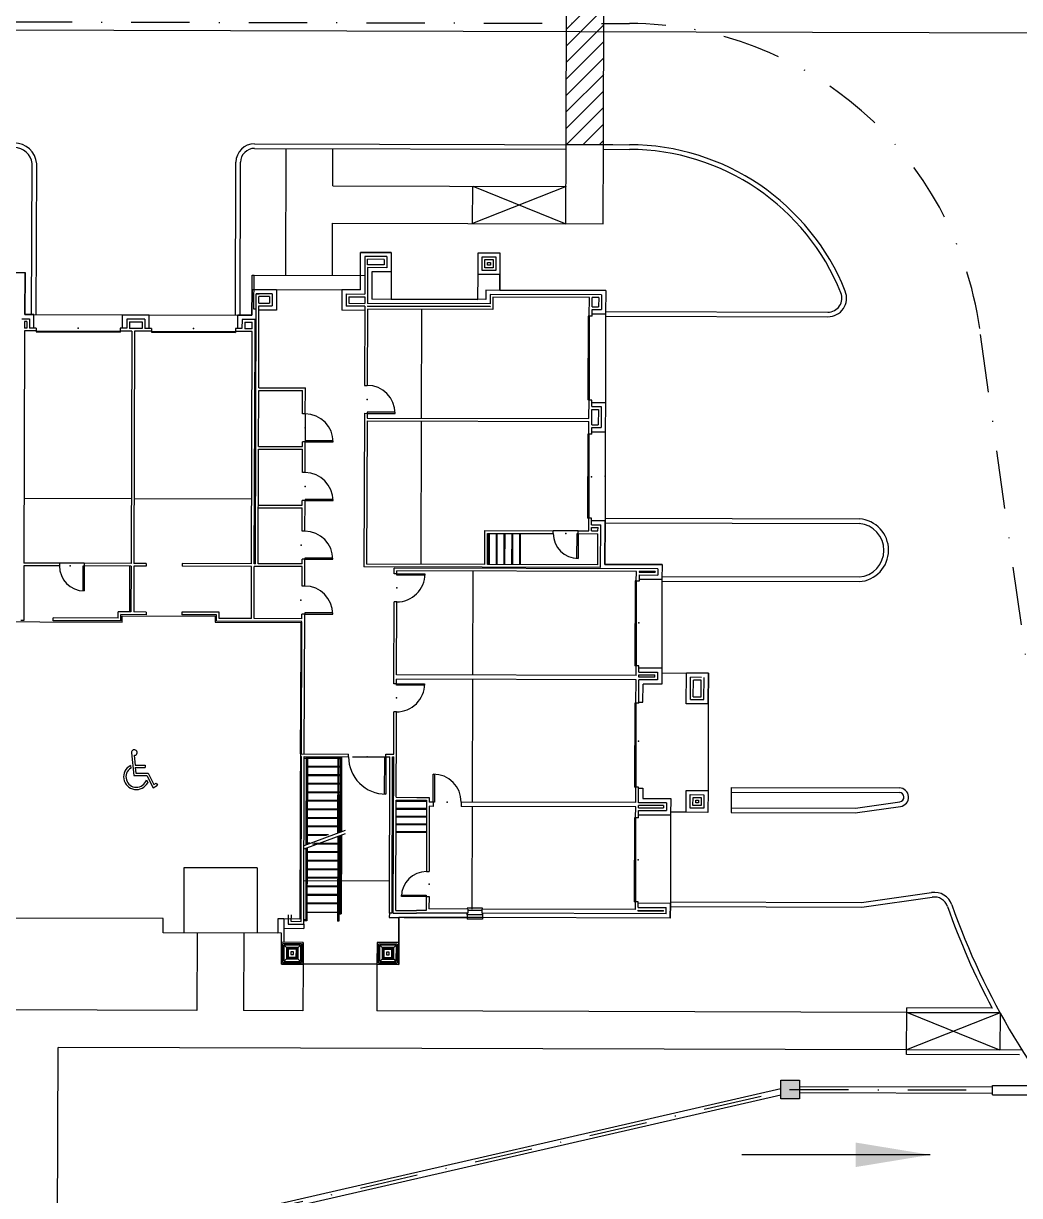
# Model space of a CAD drawing. Header units: feet. Extents: x 26064 to 27719, y 16802 to 28989.
# Drawn here: x 27385.7 to 27492.5, y 17822.4 to 17948.1 of the extents above; entities that cross this region are included whole.
import ezdxf

# ---------------------------------------------------------------- set-up
doc = ezdxf.new("R2010")
doc.units = ezdxf.units.FT
doc.header["$LTSCALE"] = 50
doc.header["$MEASUREMENT"] = 0
doc.header["$PDSIZE"] = -0.5
doc.linetypes.add('CENTERPL', pattern=[0.25, 0.125, -0.0625, 0, -0.0625])
for name, color, linetype in [('ALT-SD CL', 252, 'CENTERPL'), ('ALT-SD STRUCTURE', 252, 'Continuous'), ('ALT-SD-OUTER', 252, 'Continuous'), ('BUILDING-INTERIOR', 251, 'Continuous'), ('BUILDINGS', 5, 'Continuous'), ('CL-ROADS', 9, 'CENTERPL'), ('CURB-B', 4, 'Continuous'), ('CURB-F', 32, 'Continuous'), ('PAINT-MARKINGS', 32, 'Continuous'), ('SD-OUTER-PRIVATE', 6, 'Continuous'), ('SD-STRUCTURE', 6, 'Continuous'), ('SIDEWALK', 9, 'Continuous')]:
    doc.layers.add(name, color=color, linetype=linetype)
doc.styles.add('ls80', font='simplex', dxfattribs={"oblique": 15, "height": 4})
doc.dimstyles.new('dim', dxfattribs={"dimtxt": 0.18, "dimasz": 0.16, "dimexe": 0.0625, "dimexo": 0.0625, "dimgap": 0.03, "dimtad": 3, "dimdec": 4, "dimzin": 0, "dimdsep": 46, "dimtxsty": 'ls80', "dimcen": 0.09, "dimclrd": 256, "dimclre": 256, "dimclrt": 256, "dimaunit": 1, "dimadec": 4, "dimazin": 0, "dimtfac": 1, "dimtdec": 4, "dimtofl": 0, "dimtmove": 2, "dimatfit": 3, "dimfxl": 0, "dimtolj": 1, "dimtzin": 0, "dimlwd": -1, "dimlwe": -1, "dimarcsym": 0})

# ---------------------------------------------------------------- blocks, each defined once
blk = doc.blocks.new('HCSYMBOL')
at = {"layer": 'BUILDING-INTERIOR', "ltscale": 3}
for p, q in [((-6.3, 30.9, -0.7), (-3.3, 1.7, -0.7)), ((-2.9, 27.7, -0.7), (-1.7, 15.1, -0.7)), ((-1.7, 15.1, -0.7), (11.2, 15.1, -0.7)), ((11.2, 15.1, -0.7), (11.2, 12.1, -0.7)), ((-7.7, 14.5, -0.7), (-7.3, 11.3, -0.7)), ((-3.3, 1.7, -0.7), (13.3, 1.7, -0.7)), ((-1.4, 12.1, -0.7), (-0.6, 4.7, -0.7)), ((-1.4, 12.1, -0.7), (11.2, 12.1, -0.7)), ((-0.6, 4.7, -0.7), (15.1, 4.7, -0.7)), ((13.3, 1.7, -0.7), (21.4, -14.2, -0.7)), ((15.1, 4.7, -0.7), (22.6, -9.9, -0.7)), ((12.8, -4, -0.7), (14.6, -7.6, -0.7)), ((21.4, -14.2, -0.7), (27.2, -10.6, -0.7)), ((22.6, -9.9, -0.7), (25.6, -8.1, -0.7)), ((25.6, -8.1, -0.7), (27.2, -10.6, -0.7))]:
    blk.add_line(p, q, dxfattribs=at)
for centre, radius, start, end in [((-2.7, 31.3, -0.7), 3.64, 264.2917, 185.7083), ((-2.7, 31.3, -0.7), 3.64, 264.2917, 185.7083), ((0, 0, -0.7), 16.4, 117.7581, 332.5132), ((0, 0, -0.7), 13.4, 123.044, 342.5456)]:
    blk.add_arc(centre, radius, start, end, dxfattribs=at)

msp = doc.modelspace()

# ---------------------------------------------------------------- hatches: boundary and pattern name
at = {"layer": 'ALT-SD STRUCTURE'}
msp.add_hatch(color=7, dxfattribs=at).paths.add_polyline_path([(27466.89993, 17834.8113), (27468.89993, 17834.80546), (27468.89409, 17832.80547), (27466.8941, 17832.81131)])
at = {"layer": 'PAINT-MARKINGS'}
h = msp.add_hatch(dxfattribs=at)
h.set_pattern_fill('ANSI31', scale=10, style=0)
h.paths.add_polyline_path([(27447.99542, 17979.07404), (27443.99544, 17979.08488), (27443.87624, 17935.10264), (27447.87623, 17935.0918)])

# ---------------------------------------------------------------- linework, layer by layer
at = {"layer": 'ALT-SD CL', "color": 7}
for p, q in [((27409.55287, 17820.42477), (27467.89701, 17833.80839)), ((27467.89701, 17833.80839), (27489.55717, 17833.74517))]:
    msp.add_line(p, q, dxfattribs=at)
at = {"layer": 'ALT-SD STRUCTURE', "color": 7, "flags": 128}
msp.add_lwpolyline([(27466.89993, 17834.8113), (27468.89993, 17834.80546), (27468.89409, 17832.80547), (27466.8941, 17832.81131)], close=True, dxfattribs=at)
at = {"layer": 'ALT-SD-OUTER', "color": 7}
for p, q in [((27410.55453, 17820.99312), (27466.89733, 17833.91764)), ((27468.89797, 17834.13547), (27489.55813, 17834.07517)), ((27410.55255, 17820.31552), (27466.89535, 17833.24004)), ((27468.89604, 17833.47547), (27489.55621, 17833.41517))]:
    msp.add_line(p, q, dxfattribs=at)
at = {"layer": 'BUILDING-INTERIOR', "color": 7, "ltscale": 12}
for p, q in [((27421.83189, 17919.53634), (27421.84356, 17923.53479)), ((27425.13396, 17923.52519), (27421.84356, 17923.53479)), ((27422.30044, 17923.09612), (27422.28871, 17919.07684)), ((27424.67452, 17923.08919), (27422.30044, 17923.09612)), ((27424.67452, 17923.08919), (27424.67106, 17921.90215)), ((27425.13396, 17923.52519), (27425.12788, 17921.44265)), ((27434.43608, 17921.16558), (27434.44288, 17923.49802)), ((27434.44288, 17923.49802), (27436.77532, 17923.49121)), ((27434.87469, 17921.60164), (27434.87894, 17923.05941)), ((27434.87894, 17923.05941), (27436.33671, 17923.05516)), ((27436.33671, 17923.05516), (27436.33246, 17921.59738)), ((27436.77532, 17923.49121), (27436.76851, 17921.15878)), ((27422.58853, 17921.90823), (27422.57734, 17918.07637)), ((27424.67106, 17921.90215), (27422.58853, 17921.90823)), ((27422.58938, 17922.19978), (27422.59114, 17922.80372)), ((27424.38036, 17922.19455), (27422.58938, 17922.19978)), ((27424.38212, 17922.79849), (27422.59114, 17922.80372)), ((27424.38212, 17922.79849), (27424.38036, 17922.19455)), ((27436.33246, 17921.59738), (27434.87469, 17921.60164)), ((27435.16709, 17921.89234), (27435.16964, 17922.76701)), ((27436.04175, 17921.88979), (27435.16709, 17921.89234)), ((27435.16964, 17922.76701), (27436.04431, 17922.76445)), ((27435.4595, 17922.18304), (27435.46035, 17922.4746)), ((27435.75105, 17922.18219), (27435.4595, 17922.18304)), ((27435.46035, 17922.4746), (27435.7519, 17922.47375)), ((27435.7519, 17922.47375), (27435.75105, 17922.18219)), ((27436.04431, 17922.76445), (27436.04175, 17921.88979)), ((27382.51879, 17921.40042), (27385.89248, 17921.39057)), ((27385.87935, 17916.8923), (27385.89248, 17921.39057)), ((27423.04535, 17921.44873), (27423.03684, 17918.5332)), ((27425.12788, 17921.44265), (27423.04535, 17921.44873)), ((27425.12788, 17921.44266), (27425.11937, 17918.52712)), ((27434.4283, 17918.49995), (27434.43608, 17921.16558)), ((27436.76851, 17921.15878), (27434.43608, 17921.16558)), ((27436.76365, 17919.49275), (27436.76851, 17921.15878)), ((27410.21135, 17919.57025), (27410.20333, 17916.82131)), ((27410.21135, 17919.57025), (27412.83535, 17919.56259)), ((27410.58369, 17890.16355), (27410.66817, 17919.11075)), ((27412.37585, 17919.10577), (27410.66817, 17919.11075)), ((27410.66818, 17919.11075), (27410.95973, 17919.1099)), ((27412.37585, 17919.10577), (27412.37208, 17917.8146)), ((27412.83535, 17919.56259), (27412.8289, 17917.35511)), ((27412.83535, 17919.56259), (27419.83265, 17919.54217)), ((27419.83265, 17919.54217), (27419.82621, 17917.33468)), ((27421.83189, 17919.53634), (27419.83265, 17919.54217)), ((27420.28948, 17919.08267), (27420.28571, 17917.7915)), ((27420.28948, 17919.08267), (27422.28871, 17919.07684)), ((27435.28505, 17919.49707), (27435.28213, 17918.49745)), ((27448.11345, 17919.45963), (27435.28505, 17919.49707)), ((27448.11345, 17919.45963), (27448.10615, 17916.96058)), ((27410.95681, 17918.11029), (27410.95888, 17918.81835)), ((27410.95681, 17918.11029), (27412.08137, 17918.107)), ((27412.08344, 17918.81506), (27410.95888, 17918.81835)), ((27412.08344, 17918.81506), (27412.08137, 17918.107)), ((27420.58018, 17918.79027), (27420.57812, 17918.08221)), ((27420.57812, 17918.08221), (27422.28579, 17918.07722)), ((27420.58018, 17918.79027), (27422.28786, 17918.78528)), ((27422.28786, 17918.78528), (27422.28579, 17918.07722)), ((27435.73895, 17918.03796), (27422.57734, 17918.07637)), ((27435.28213, 17918.49745), (27423.03684, 17918.5332)), ((27435.74187, 17919.03757), (27435.73895, 17918.03796)), ((27447.65396, 17919.00281), (27435.74187, 17919.03757)), ((27436.03257, 17918.74517), (27436.02868, 17917.41235)), ((27446.36193, 17918.71502), (27436.03257, 17918.74517)), ((27446.3561, 17916.71579), (27446.36193, 17918.71502)), ((27446.65057, 17917.71455), (27446.65349, 17918.71417)), ((27447.36155, 17918.7121), (27446.65349, 17918.71417)), ((27447.36155, 17918.7121), (27447.35863, 17917.71248)), ((27447.65396, 17919.00281), (27447.64934, 17917.42008)), ((27386.83731, 17916.8895), (27385.87935, 17916.8923)), ((27386.83306, 17915.43173), (27386.83731, 17916.8895)), ((27396.32941, 17915.40401), (27396.33366, 17916.86179)), ((27396.33366, 17916.86179), (27399.18673, 17916.85346)), ((27399.18247, 17915.39568), (27399.18673, 17916.85346)), ((27408.67882, 17915.36797), (27408.68308, 17916.82574)), ((27410.20333, 17916.82131), (27408.68308, 17916.82574)), ((27410.66404, 17917.69463), (27410.66404, 17917.69463)), ((27410.93031, 17909.03044), (27410.95596, 17917.81873)), ((27412.8289, 17917.35511), (27410.95462, 17917.36058)), ((27410.95596, 17917.81873), (27412.37208, 17917.8146)), ((27422.2836, 17917.3275), (27419.82621, 17917.33468)), ((27422.28494, 17917.78566), (27420.28571, 17917.7915)), ((27422.28494, 17917.78566), (27422.26014, 17909.28893)), ((27422.57552, 17917.45162), (27422.55169, 17909.28808)), ((27436.02868, 17917.41235), (27422.57552, 17917.45162)), ((27422.57649, 17917.78482), (27422.57637, 17917.74317)), ((27435.73798, 17917.70475), (27422.57637, 17917.74317)), ((27435.7381, 17917.7464), (27422.57649, 17917.78482)), ((27428.37258, 17905.77241), (27428.40661, 17917.43459)), ((27435.7381, 17917.7464), (27435.73798, 17917.70475)), ((27446.23115, 17916.71615), (27446.20489, 17907.71961)), ((27446.3561, 17916.71579), (27446.23115, 17916.71615)), ((27446.3561, 17916.71579), (27446.32984, 17907.71924)), ((27446.64765, 17916.71494), (27446.3561, 17916.71579)), ((27446.64765, 17916.71494), (27446.64972, 17917.423)), ((27446.64838, 17916.96484), (27448.10615, 17916.96058)), ((27446.64972, 17917.423), (27447.64934, 17917.42008)), ((27446.65057, 17917.71455), (27447.35863, 17917.71248)), ((27385.5448, 17916.43512), (27386.37782, 17916.43268)), ((27385.83551, 17916.14271), (27385.83344, 17915.43464)), ((27386.08334, 17915.43391), (27385.83344, 17915.43464)), ((27386.08541, 17916.14198), (27385.83551, 17916.14271)), ((27386.08541, 17916.14198), (27386.08334, 17915.43392)), ((27386.37782, 17916.43268), (27386.3749, 17915.43307)), ((27387.08296, 17915.431), (27386.3749, 17915.43306)), ((27387.08296, 17915.431), (27387.08211, 17915.13944)), ((27396.0795, 17915.40474), (27396.07865, 17915.11319)), ((27396.78756, 17915.40267), (27396.0795, 17915.40474)), ((27396.79048, 17916.40229), (27396.78756, 17915.40268)), ((27398.72724, 17916.39664), (27396.79048, 17916.40229)), ((27397.08118, 17916.10988), (27397.07912, 17915.40182)), ((27398.43276, 17915.39787), (27397.07912, 17915.40182)), ((27397.08118, 17916.10988), (27398.43483, 17916.10593)), ((27398.43483, 17916.10593), (27398.43276, 17915.39787)), ((27398.72724, 17916.39664), (27398.72432, 17915.39702)), ((27399.43238, 17915.39495), (27398.72432, 17915.39702)), ((27399.43238, 17915.39495), (27399.43153, 17915.1034)), ((27408.42892, 17915.3687), (27408.42807, 17915.07714)), ((27409.13698, 17915.36663), (27408.42892, 17915.3687)), ((27409.1399, 17916.36625), (27409.13698, 17915.36663)), ((27410.53519, 17916.36218), (27409.1399, 17916.36625)), ((27409.4306, 17916.07384), (27409.42854, 17915.36578)), ((27410.24072, 17915.36341), (27409.42854, 17915.36578)), ((27409.4306, 17916.07384), (27410.24279, 17916.07147)), ((27410.24072, 17915.36341), (27410.24279, 17916.07147)), ((27410.53082, 17914.86274), (27410.53519, 17916.36218)), ((27385.83259, 17915.14309), (27385.7599, 17890.236)), ((27387.08211, 17915.13944), (27385.83259, 17915.14309)), ((27387.08211, 17915.13944), (27387.08174, 17915.01449)), ((27387.08174, 17915.01449), (27396.07829, 17914.98823)), ((27387.08211, 17915.13944), (27396.07865, 17915.11319)), ((27396.07865, 17915.11319), (27396.07829, 17914.98823)), ((27397.32817, 17915.10954), (27396.07865, 17915.11319)), ((27397.32817, 17915.10954), (27397.25548, 17890.20244)), ((27397.61973, 17915.10869), (27397.54703, 17890.20159)), ((27399.43153, 17915.1034), (27397.61973, 17915.10869)), ((27399.43153, 17915.1034), (27399.43116, 17914.97845)), ((27399.43116, 17914.97845), (27408.42771, 17914.95219)), ((27399.43153, 17915.1034), (27408.42807, 17915.07714)), ((27408.42807, 17915.07714), (27408.42771, 17914.95219)), ((27410.23987, 17915.07185), (27408.42807, 17915.07714)), ((27410.16718, 17890.16476), (27410.23987, 17915.07185)), ((27410.45873, 17890.16391), (27410.53082, 17914.86274)), ((27410.93031, 17909.03044), (27415.92842, 17909.01586)), ((27422.26014, 17909.28893), (27422.55169, 17909.28808)), ((27410.91195, 17902.74119), (27410.92946, 17908.73889)), ((27410.92946, 17908.73889), (27415.63602, 17908.72515)), ((27415.62872, 17906.22611), (27415.63602, 17908.72515)), ((27415.92028, 17906.22526), (27415.92842, 17909.01586)), ((27446.32984, 17907.71924), (27446.20489, 17907.71961)), ((27446.32401, 17905.72001), (27446.32984, 17907.71924)), ((27446.6214, 17907.71839), (27446.32984, 17907.71924)), ((27446.61362, 17905.05276), (27446.61848, 17906.71878)), ((27446.61848, 17906.71878), (27447.32654, 17906.71671)), ((27446.61933, 17907.01033), (27446.6214, 17907.71839)), ((27446.61933, 17907.01033), (27447.61895, 17907.00741)), ((27446.62067, 17907.46849), (27448.07844, 17907.46423)), ((27447.32654, 17906.71671), (27447.32168, 17905.05069)), ((27447.61895, 17907.00741), (27447.61238, 17904.75828)), ((27448.07844, 17907.46423), (27448.06921, 17904.29879)), ((27415.92028, 17906.22526), (27415.62872, 17906.22611)), ((27415.92028, 17906.22526), (27415.91152, 17903.22642)), ((27422.25139, 17906.29009), (27422.20337, 17889.83807)), ((27422.25139, 17906.29009), (27422.54294, 17906.28923)), ((27422.54063, 17905.49787), (27422.49577, 17890.12877)), ((27422.54063, 17905.49787), (27446.32315, 17905.42846)), ((27422.54294, 17906.28923), (27422.54148, 17905.78943)), ((27422.54148, 17905.78943), (27446.32401, 17905.72001)), ((27422.5433, 17906.41419), (27422.54294, 17906.28923)), ((27422.54294, 17906.28923), (27425.54178, 17906.28048)), ((27425.54215, 17906.40543), (27422.5433, 17906.41419)), ((27425.54178, 17906.28048), (27425.54215, 17906.40543)), ((27428.32687, 17890.11176), (27428.37172, 17905.48085)), ((27446.31914, 17904.05399), (27446.32315, 17905.42846)), ((27446.19419, 17904.05435), (27446.16794, 17895.05781)), ((27446.31914, 17904.05399), (27446.19419, 17904.05435)), ((27446.31914, 17904.05399), (27446.29289, 17895.05745)), ((27446.6107, 17904.05314), (27446.31914, 17904.05399)), ((27446.6107, 17904.05314), (27446.61277, 17904.7612)), ((27446.61143, 17904.30304), (27448.06921, 17904.29879)), ((27446.61276, 17904.76121), (27447.61238, 17904.75828)), ((27446.61361, 17905.05276), (27447.32168, 17905.05069)), ((27415.61851, 17902.72746), (27415.61997, 17903.22727)), ((27415.91152, 17903.22642), (27415.61997, 17903.22727)), ((27415.90192, 17899.93601), (27415.91152, 17903.22642)), ((27415.91189, 17903.35137), (27415.91152, 17903.22642)), ((27415.91152, 17903.22642), (27418.91037, 17903.21766)), ((27418.91073, 17903.34261), (27415.91189, 17903.35137)), ((27418.91037, 17903.21766), (27418.91073, 17903.34261)), ((27410.87524, 17890.16269), (27410.9111, 17902.44964)), ((27410.9111, 17902.44964), (27415.61766, 17902.4359)), ((27410.91195, 17902.74119), (27415.61851, 17902.72746)), ((27415.61037, 17899.93686), (27415.61766, 17902.4359)), ((27415.90192, 17899.93601), (27415.61037, 17899.93686)), ((27397.27566, 17897.11645), (27385.78008, 17897.15)), ((27410.18736, 17897.07877), (27397.56721, 17897.1156)), ((27415.60015, 17896.43821), (27415.60161, 17896.93802)), ((27415.89317, 17896.93716), (27415.60161, 17896.93802)), ((27415.88356, 17893.64676), (27415.89317, 17896.93716)), ((27415.89353, 17897.06212), (27415.89317, 17896.93716)), ((27415.89317, 17896.93716), (27418.89201, 17896.92841)), ((27418.89238, 17897.05336), (27415.89353, 17897.06212)), ((27418.89201, 17896.92841), (27418.89238, 17897.05336)), ((27410.89275, 17896.16039), (27415.5993, 17896.14665)), ((27410.8936, 17896.45194), (27415.60015, 17896.43821)), ((27415.59201, 17893.64761), (27415.5993, 17896.14665)), ((27446.29289, 17895.05745), (27446.16794, 17895.05781)), ((27446.28888, 17893.68297), (27446.29289, 17895.05745)), ((27446.58445, 17895.05659), (27446.29289, 17895.05745)), ((27446.58043, 17893.68212), (27446.58153, 17894.05698)), ((27446.58152, 17894.05698), (27447.28958, 17894.05491)), ((27446.58237, 17894.34853), (27447.58199, 17894.34562)), ((27446.58238, 17894.34853), (27446.58445, 17895.05659)), ((27446.58372, 17894.80669), (27448.04149, 17894.80244)), ((27447.28849, 17893.68006), (27447.28958, 17894.05491)), ((27447.56862, 17889.76404), (27447.58199, 17894.34562)), ((27448.02775, 17890.09591), (27448.04149, 17894.80244)), ((27415.88356, 17893.64676), (27415.59201, 17893.64761)), ((27435.15757, 17890.09183), (27435.16815, 17893.71543)), ((27435.16815, 17893.71543), (27442.49867, 17893.69404)), ((27435.44913, 17890.09097), (27435.45885, 17893.42303)), ((27435.45885, 17893.42303), (27442.49782, 17893.40248)), ((27435.62545, 17893.42254), (27435.61573, 17890.09049)), ((27436.45847, 17893.42011), (27436.44875, 17890.08806)), ((27437.29148, 17893.41768), (27437.28176, 17890.08563)), ((27438.12449, 17893.41525), (27438.11477, 17890.08319)), ((27438.95751, 17893.41282), (27438.94779, 17890.08076)), ((27442.49782, 17893.40248), (27442.49867, 17893.69404)), ((27445.16431, 17893.68626), (27442.49867, 17893.69404)), ((27445.03073, 17890.72943), (27445.03851, 17893.39507)), ((27445.03851, 17893.39507), (27445.16346, 17893.3947)), ((27445.16346, 17893.3947), (27445.15568, 17890.72906)), ((27445.16346, 17893.3947), (27445.16431, 17893.68626)), ((27445.16346, 17893.3947), (27447.28764, 17893.3885)), ((27445.16431, 17893.68626), (27446.28888, 17893.68297)), ((27446.58043, 17893.68212), (27447.28849, 17893.68006)), ((27447.27791, 17890.05645), (27447.28764, 17893.3885)), ((27389.57093, 17890.22487), (27385.7599, 17890.236)), ((27389.57093, 17890.22487), (27389.57008, 17889.93332)), ((27392.23657, 17890.21709), (27389.57093, 17890.22487)), ((27392.23657, 17890.21709), (27392.23572, 17889.92554)), ((27397.25548, 17890.20245), (27392.23657, 17890.21709)), ((27398.87985, 17890.1977), (27397.54703, 17890.20159)), ((27398.87985, 17890.1977), (27398.879, 17889.90615)), ((27402.71171, 17890.18652), (27402.71086, 17889.89497)), ((27410.16718, 17890.16476), (27402.71171, 17890.18652)), ((27415.5818, 17890.14896), (27415.58326, 17890.64877)), ((27415.87481, 17890.64792), (27415.58326, 17890.64877)), ((27415.86642, 17887.77403), (27415.87481, 17890.64792)), ((27415.87518, 17890.77287), (27415.87481, 17890.64792)), ((27415.87481, 17890.64792), (27418.87366, 17890.63916)), ((27418.87402, 17890.76411), (27415.87518, 17890.77287)), ((27418.87366, 17890.63916), (27418.87402, 17890.76411)), ((27445.15568, 17890.72906), (27445.03073, 17890.72943)), ((27385.75905, 17889.94444), (27385.7419, 17884.0717)), ((27389.57008, 17889.93332), (27385.75905, 17889.94444)), ((27392.10299, 17887.26026), (27392.11077, 17889.9259)), ((27392.11077, 17889.9259), (27392.23572, 17889.92554)), ((27392.23572, 17889.92554), (27392.22794, 17887.2599)), ((27397.25463, 17889.91089), (27392.23572, 17889.92554)), ((27397.11532, 17884.99648), (27397.12964, 17889.91126)), ((27397.25463, 17889.91089), (27397.24028, 17884.99611)), ((27397.54618, 17889.91004), (27397.53183, 17884.99526)), ((27398.879, 17889.90615), (27397.54618, 17889.91004)), ((27410.16633, 17889.87321), (27402.71086, 17889.89496)), ((27410.15004, 17884.29202), (27410.16633, 17889.87321)), ((27410.44159, 17884.29117), (27410.45788, 17889.87235)), ((27415.58095, 17889.8574), (27410.45788, 17889.87235)), ((27410.58369, 17890.16355), (27410.45873, 17890.16391)), ((27415.5818, 17890.14896), (27410.87524, 17890.16269)), ((27415.57487, 17887.77488), (27415.58095, 17889.8574)), ((27447.56862, 17889.76404), (27422.20337, 17889.83807)), ((27435.15757, 17890.09182), (27422.49577, 17890.12877)), ((27425.44993, 17889.07888), (27425.45176, 17889.70364)), ((27425.74149, 17889.07803), (27425.44993, 17889.07888)), ((27453.6909, 17889.62122), (27425.45176, 17889.70364)), ((27425.74112, 17888.95307), (27425.74149, 17889.07803)), ((27428.73997, 17888.94432), (27425.74112, 17888.95307)), ((27425.74149, 17889.07803), (27425.74246, 17889.41123)), ((27425.74149, 17889.07803), (27428.74034, 17889.06927)), ((27451.39926, 17889.33635), (27425.74246, 17889.41123)), ((27428.74034, 17889.06927), (27428.73997, 17888.94432)), ((27433.87341, 17878.22503), (27433.90599, 17889.38741)), ((27447.27791, 17890.05645), (27435.44913, 17890.09097)), ((27454.1504, 17890.07804), (27448.02775, 17890.09591)), ((27451.39628, 17888.31591), (27451.39926, 17889.33635)), ((27451.68973, 17888.96064), (27451.68784, 17888.31506)), ((27451.68973, 17888.96064), (27453.68896, 17888.95481)), ((27451.69082, 17889.3355), (27451.69058, 17889.2522)), ((27451.69058, 17889.2522), (27453.39825, 17889.24721)), ((27453.3985, 17889.33051), (27451.69082, 17889.3355)), ((27453.3985, 17889.33051), (27453.39825, 17889.24721)), ((27453.6909, 17889.62122), (27453.68896, 17888.95481)), ((27454.1504, 17890.07804), (27454.14578, 17888.49533)), ((27415.86642, 17887.77403), (27415.57487, 17887.77488)), ((27451.27133, 17888.31627), (27451.24483, 17879.23643)), ((27451.39628, 17888.31591), (27451.27133, 17888.31627)), ((27451.39628, 17888.31591), (27451.36979, 17879.23607)), ((27451.68784, 17888.31506), (27451.39628, 17888.31591)), ((27451.68839, 17888.5025), (27454.14578, 17888.49533)), ((27392.22794, 17887.2599), (27392.10299, 17887.26026)), ((27425.41553, 17877.29174), (27425.44118, 17886.08003)), ((27425.73274, 17886.07918), (27425.44118, 17886.08003)), ((27425.70988, 17878.24886), (27425.73274, 17886.07918)), ((27385.74191, 17884.0717), (27385.45035, 17884.07255)), ((27388.90735, 17884.06246), (27388.90821, 17884.35401)), ((27396.15457, 17884.04131), (27388.90735, 17884.06246)), ((27395.86387, 17884.33371), (27388.90821, 17884.35401)), ((27395.86387, 17884.33371), (27395.86581, 17885.00013)), ((27397.24028, 17884.99611), (27395.86581, 17885.00013)), ((27396.15457, 17884.04131), (27396.15652, 17884.70772)), ((27398.86381, 17884.69982), (27396.15652, 17884.70772)), ((27398.86466, 17884.99137), (27397.53183, 17884.99526)), ((27398.86466, 17884.99137), (27398.86381, 17884.69982)), ((27402.69652, 17884.98019), (27402.69567, 17884.68863)), ((27406.40257, 17884.67782), (27402.69567, 17884.68863)), ((27406.69497, 17884.96852), (27402.69652, 17884.98019)), ((27406.40062, 17884.0114), (27406.40257, 17884.67781)), ((27415.56381, 17883.98466), (27406.40062, 17884.0114)), ((27406.69303, 17884.30211), (27406.69497, 17884.96852)), ((27410.15004, 17884.29202), (27406.69303, 17884.30211)), ((27415.56466, 17884.27622), (27410.44159, 17884.29117)), ((27415.52235, 17869.78178), (27415.56362, 17883.92219)), ((27415.56466, 17884.27622), (27415.56612, 17884.77603)), ((27415.85767, 17884.77518), (27415.56612, 17884.77603)), ((27415.81391, 17869.78092), (27415.85767, 17884.77518)), ((27415.85804, 17884.90013), (27415.85767, 17884.77518)), ((27415.85767, 17884.77518), (27418.85652, 17884.76643)), ((27418.85688, 17884.89138), (27415.85804, 17884.90013)), ((27418.85652, 17884.76643), (27418.85688, 17884.89138)), ((27451.36979, 17879.23607), (27451.24483, 17879.23643)), ((27451.36669, 17878.17398), (27451.36979, 17879.23607)), ((27451.66134, 17879.23521), (27451.36979, 17879.23607)), ((27451.65934, 17878.54799), (27451.66134, 17879.23521)), ((27451.66067, 17879.00615), (27454.11806, 17878.99898)), ((27454.11806, 17878.99898), (27454.11295, 17877.24964)), ((27425.70709, 17877.29089), (27425.70854, 17877.7907)), ((27451.36535, 17877.71582), (27425.70854, 17877.7907)), ((27451.36669, 17878.17398), (27425.70988, 17878.24886)), ((27433.83366, 17864.60526), (27433.87208, 17877.76687)), ((27451.35806, 17875.21678), (27451.36535, 17877.71582)), ((27451.64961, 17875.21593), (27451.6569, 17877.71497)), ((27453.65614, 17877.70913), (27451.6569, 17877.71497)), ((27451.65776, 17878.00652), (27451.65848, 17878.25644)), ((27453.36543, 17878.00154), (27451.65776, 17878.00652)), ((27451.65848, 17878.25644), (27453.36616, 17878.25145)), ((27451.65934, 17878.54799), (27453.65857, 17878.54216)), ((27453.36543, 17878.00154), (27453.36616, 17878.25145)), ((27453.65857, 17878.54216), (27453.65614, 17877.70913)), ((27456.75169, 17875.15938), (27456.76129, 17878.44979)), ((27459.11455, 17878.44292), (27456.76129, 17878.44979)), ((27457.21119, 17875.6162), (27457.21811, 17877.99029)), ((27458.36351, 17877.98695), (27457.21811, 17877.99029)), ((27457.50359, 17875.90691), (27457.50882, 17877.69789)), ((27458.36265, 17877.6954), (27457.50882, 17877.69789)), ((27458.35743, 17875.90442), (27458.36265, 17877.6954)), ((27458.64813, 17875.61201), (27458.65506, 17877.9861)), ((27459.10495, 17875.15252), (27459.11455, 17878.44292)), ((27425.70709, 17877.29089), (27425.41553, 17877.29174)), ((27425.70672, 17877.16594), (27425.70709, 17877.29089)), ((27428.70557, 17877.15719), (27425.70672, 17877.16594)), ((27425.70709, 17877.29089), (27428.70593, 17877.28214)), ((27428.70593, 17877.28214), (27428.70557, 17877.15719)), ((27452.10813, 17875.33954), (27452.11372, 17877.25547)), ((27454.11295, 17877.24964), (27452.11372, 17877.25547)), ((27451.2331, 17875.21714), (27451.20685, 17866.2206)), ((27451.35806, 17875.21678), (27451.2331, 17875.21714)), ((27451.35806, 17875.21678), (27451.3318, 17866.22023)), ((27451.64961, 17875.21593), (27451.35806, 17875.21678)), ((27451.64998, 17875.34088), (27452.10813, 17875.33954)), ((27459.10495, 17875.15252), (27456.75169, 17875.15938)), ((27457.21119, 17875.6162), (27458.64813, 17875.61201)), ((27457.50359, 17875.90691), (27458.35743, 17875.90442)), ((27425.40103, 17872.32311), (27425.40678, 17874.2929)), ((27425.69833, 17874.29204), (27425.40678, 17874.2929)), ((27425.69258, 17872.32226), (27425.69833, 17874.29204)), ((27415.3974, 17869.78214), (27415.4049, 17872.35228)), ((27425.39359, 17869.75296), (27425.40109, 17872.32311)), ((27425.67165, 17865.1289), (27425.69264, 17872.32226)), ((27415.39655, 17869.49059), (27415.5215, 17869.49022)), ((27415.3974, 17869.78214), (27420.5621, 17869.76706)), ((27415.46996, 17851.83036), (27415.5215, 17869.49022)), ((27415.76066, 17851.53796), (27415.81306, 17869.48937)), ((27415.81306, 17869.48937), (27420.56125, 17869.47551)), ((27420.56125, 17869.47551), (27420.5621, 17869.76706)), ((27420.97776, 17869.47429), (27424.97622, 17869.46262)), ((27424.42309, 17865.46574), (27424.43476, 17869.4642)), ((27424.43476, 17869.4642), (27424.55971, 17869.46384)), ((27424.55971, 17869.46384), (27424.54804, 17865.46537)), ((27424.55971, 17869.46384), (27424.56056, 17869.75539)), ((27424.55971, 17869.46384), (27424.97623, 17869.46262)), ((27424.56056, 17869.75539), (27425.39359, 17869.75296)), ((27424.92734, 17852.71907), (27424.97623, 17869.46262)), ((27425.21889, 17852.71822), (27425.26778, 17869.46177)), ((27425.26778, 17869.46177), (27425.39274, 17869.46141)), ((27425.34385, 17852.71786), (27425.39274, 17869.46141)), ((27429.62694, 17864.61754), (27429.6357, 17867.61639)), ((27429.6357, 17867.61639), (27429.76065, 17867.61602)), ((27429.76065, 17867.61602), (27429.75189, 17864.61718)), ((27424.54804, 17865.46537), (27424.42309, 17865.46574)), ((27425.67165, 17865.1289), (27427.87913, 17865.12246)), ((27427.87913, 17865.12246), (27429.2119, 17865.11857)), ((27429.2119, 17865.11857), (27429.21044, 17864.61876)), ((27451.3318, 17866.22023), (27451.20685, 17866.2206)), ((27451.32694, 17864.55421), (27451.3318, 17866.22023)), ((27451.62335, 17866.21938), (27451.3318, 17866.22023)), ((27451.61849, 17864.55336), (27451.62335, 17866.21938)), ((27451.62299, 17866.09443), (27452.08115, 17866.09309)), ((27452.08115, 17866.09309), (27452.07799, 17865.01018)), ((27456.73854, 17863.51796), (27456.74535, 17865.8504)), ((27456.74535, 17865.8504), (27459.07778, 17865.84359)), ((27457.17715, 17863.95401), (27457.1814, 17865.41179)), ((27457.1814, 17865.41179), (27458.63918, 17865.40753)), ((27457.46955, 17864.24472), (27457.47211, 17865.11938)), ((27457.47211, 17865.11938), (27458.34677, 17865.11683)), ((27458.34677, 17865.11683), (27458.34422, 17864.24217)), ((27458.63918, 17865.40753), (27458.63492, 17863.94976)), ((27459.07778, 17865.84359), (27459.07098, 17863.51115)), ((27425.63627, 17853.00856), (27425.6708, 17864.83735)), ((27428.91657, 17863.82825), (27425.66782, 17863.83773)), ((27428.919, 17864.66126), (27425.67025, 17864.67074)), ((27425.6708, 17864.83735), (27427.87828, 17864.8309)), ((27427.87828, 17864.83091), (27428.91949, 17864.82787)), ((27428.91949, 17864.82787), (27428.89712, 17857.16415)), ((27429.2091, 17864.1606), (27429.18868, 17857.1633)), ((27429.62561, 17864.15938), (27429.2091, 17864.1606)), ((27429.62694, 17864.61754), (27429.21044, 17864.61876)), ((27429.62694, 17864.61754), (27429.62561, 17864.15938)), ((27429.75189, 17864.61718), (27429.62694, 17864.61754)), ((27432.62579, 17864.60879), (27432.62445, 17864.15063)), ((27451.3256, 17864.09605), (27432.62445, 17864.15063)), ((27451.32694, 17864.55421), (27432.62579, 17864.60879)), ((27433.80023, 17853.15133), (27433.83232, 17864.14711)), ((27451.3222, 17862.92983), (27451.3256, 17864.09605)), ((27451.61691, 17864.0119), (27451.61764, 17864.2618)), ((27451.61691, 17864.0119), (27454.3242, 17864.004)), ((27454.32493, 17864.2539), (27451.61764, 17864.2618)), ((27454.61734, 17864.5446), (27451.61849, 17864.55336)), ((27452.07799, 17865.01018), (27455.07683, 17865.00142)), ((27454.32493, 17864.2539), (27454.3242, 17864.004)), ((27454.61734, 17864.5446), (27454.61491, 17863.71159)), ((27455.07683, 17865.00142), (27455.07173, 17863.2521)), ((27458.63492, 17863.94976), (27457.17715, 17863.95401)), ((27458.34422, 17864.24217), (27457.46955, 17864.24472)), ((27457.76196, 17864.53542), (27457.76281, 17864.82698)), ((27458.05351, 17864.53457), (27457.76196, 17864.53542)), ((27457.76281, 17864.82698), (27458.05436, 17864.82613)), ((27458.05436, 17864.82613), (27458.05351, 17864.53457)), ((27428.91414, 17862.99524), (27425.66539, 17863.00472)), ((27451.19724, 17862.9302), (27451.17099, 17853.93366)), ((27451.3222, 17862.92983), (27451.19724, 17862.9302)), ((27451.3222, 17862.92983), (27451.29594, 17853.93329)), ((27451.61375, 17862.92898), (27451.3222, 17862.92983)), ((27451.61375, 17862.92898), (27451.61606, 17863.72034)), ((27451.61472, 17863.26219), (27455.07173, 17863.2521)), ((27451.61606, 17863.72034), (27454.61491, 17863.71159)), ((27459.07098, 17863.51115), (27456.73854, 17863.51796)), ((27428.90928, 17861.32921), (27425.66053, 17861.33869)), ((27428.91171, 17862.16222), (27425.66296, 17862.1717)), ((27416.1755, 17860.11683), (27416.11892, 17860.117)), ((27419.40932, 17860.1074), (27416.69884, 17860.11531)), ((27419.41172, 17860.92982), (27419.38524, 17851.86056)), ((27419.53681, 17860.97683), (27419.5102, 17851.8602)), ((27419.65923, 17860.10667), (27419.53428, 17860.10703)), ((27419.66191, 17861.02384), (27419.63746, 17852.6512)), ((27419.787, 17861.07087), (27419.76241, 17852.65083)), ((27415.99273, 17859.69218), (27415.97026, 17851.99548)), ((27416.11782, 17859.73919), (27416.09484, 17851.87017)), ((27419.40665, 17859.19108), (27416.11624, 17859.20068)), ((27419.65654, 17859.19035), (27419.5316, 17859.19072)), ((27402.90808, 17857.57321), (27402.88766, 17850.5759)), ((27410.78006, 17857.55023), (27402.90808, 17857.57321)), ((27410.78006, 17857.55023), (27410.75964, 17850.55292)), ((27419.40397, 17858.27477), (27416.11356, 17858.28437)), ((27419.65387, 17858.27404), (27419.52892, 17858.2744)), ((27419.39862, 17856.44214), (27416.10822, 17856.45174)), ((27419.4013, 17857.35845), (27416.11089, 17857.36806)), ((27419.64852, 17856.44141), (27419.52357, 17856.44177)), ((27419.6512, 17857.35772), (27419.52625, 17857.35809)), ((27428.89712, 17857.16415), (27429.18868, 17857.1633)), ((27419.39595, 17855.52582), (27416.10554, 17855.53543)), ((27419.64585, 17855.52509), (27419.5209, 17855.52546)), ((27419.39327, 17854.60951), (27416.10287, 17854.61911)), ((27419.64317, 17854.60878), (27419.51822, 17854.60914)), ((27426.2237, 17854.50628), (27426.22407, 17854.63124)), ((27428.88934, 17854.4985), (27426.2237, 17854.50628)), ((27426.22407, 17854.63124), (27428.88971, 17854.62346)), ((27428.88934, 17854.4985), (27428.88497, 17852.99908)), ((27428.88971, 17854.62346), (27428.88934, 17854.4985)), ((27428.88934, 17854.4985), (27429.1809, 17854.49765)), ((27429.1809, 17854.49765), (27429.17701, 17853.16483)), ((27451.29594, 17853.93329), (27451.17099, 17853.93366)), ((27451.29351, 17853.10028), (27451.29594, 17853.93329)), ((27451.58749, 17853.93244), (27451.29594, 17853.93329)), ((27451.58567, 17853.30768), (27451.58749, 17853.93244)), ((27455.04401, 17853.75576), (27451.58701, 17853.76584)), ((27455.03939, 17852.17302), (27455.04401, 17853.75576)), ((27414.09756, 17852.54244), (27414.09464, 17851.54282)), ((27414.38911, 17852.54159), (27414.38704, 17851.83352)), ((27419.38792, 17852.77688), (27416.09752, 17852.78648)), ((27419.3906, 17853.69319), (27416.10019, 17853.7028)), ((27419.63782, 17852.77615), (27419.51287, 17852.77651)), ((27419.6405, 17853.69246), (27419.51555, 17853.69283)), ((27419.63746, 17852.6512), (27419.76241, 17852.65083)), ((27424.9273, 17852.71907), (27424.92597, 17852.26091)), ((27424.92734, 17852.71907), (27424.926, 17852.26091)), ((27425.21889, 17852.71822), (27424.92734, 17852.71907)), ((27425.34385, 17852.71786), (27427.84291, 17852.71056)), ((27425.63625, 17853.00856), (27427.84376, 17853.00212)), ((27433.34073, 17852.69452), (27427.84291, 17852.71056)), ((27428.88497, 17852.99908), (27427.84376, 17853.00211)), ((27433.34207, 17853.15267), (27429.17701, 17853.16483)), ((27433.25743, 17852.69476), (27433.25609, 17852.2366)), ((27433.25743, 17852.69475), (27433.2561, 17852.2366)), ((27433.25695, 17852.52816), (27433.25743, 17852.69475)), ((27434.92297, 17852.52329), (27433.25695, 17852.52816)), ((27433.25901, 17853.23622), (27433.25877, 17853.15292)), ((27434.92504, 17853.23136), (27433.25901, 17853.23622)), ((27433.34207, 17853.15267), (27433.34073, 17852.69452)), ((27434.84101, 17852.98169), (27433.34159, 17852.98607)), ((27433.34171, 17853.02772), (27434.84113, 17853.02335)), ((27434.84149, 17853.1483), (27434.84016, 17852.69014)), ((27454.58257, 17852.63252), (27434.84016, 17852.69014)), ((27451.29351, 17853.10028), (27434.84149, 17853.1483)), ((27434.92346, 17852.6899), (27434.92212, 17852.23174)), ((27434.92346, 17852.6899), (27434.92212, 17852.23174)), ((27434.92346, 17852.6899), (27434.92297, 17852.52329)), ((27434.9248, 17853.14805), (27434.92504, 17853.23136)), ((27451.58458, 17852.93282), (27451.58482, 17853.01613)), ((27454.29187, 17852.92492), (27451.58458, 17852.93282)), ((27451.58482, 17853.01613), (27454.29211, 17853.00822)), ((27451.58567, 17853.30768), (27454.58452, 17853.29893)), ((27454.29187, 17852.92492), (27454.29211, 17853.00822)), ((27454.58257, 17852.63252), (27454.58452, 17853.29893)), ((27413.63806, 17852.08562), (27412.97162, 17852.08755)), ((27413.63806, 17852.08562), (27413.63514, 17851.086)), ((27414.09464, 17851.54282), (27415.76066, 17851.53796)), ((27414.38704, 17851.83352), (27415.46996, 17851.83036)), ((27415.76066, 17851.53796), (27415.75933, 17851.0798)), ((27416.09484, 17851.87017), (27415.76164, 17851.87114)), ((27415.97026, 17851.99548), (27415.762, 17851.99609)), ((27419.5102, 17851.8602), (27419.38524, 17851.86056)), ((27424.926, 17852.26091), (27425.94644, 17852.25794)), ((27425.93854, 17849.55066), (27425.94644, 17852.25794)), ((27426.52955, 17852.25623), (27433.2561, 17852.2366)), ((27433.2561, 17852.2366), (27433.25561, 17852.07)), ((27433.25609, 17852.2366), (27433.25561, 17852.07)), ((27434.92164, 17852.06514), (27433.25561, 17852.07)), ((27434.92164, 17852.06514), (27433.25561, 17852.07)), ((27434.92212, 17852.23174), (27434.92164, 17852.06514)), ((27434.92212, 17852.23174), (27434.92164, 17852.06514)), ((27455.03939, 17852.17302), (27434.92212, 17852.23174)), ((27413.63514, 17851.086), (27413.63077, 17849.58658)), ((27413.63514, 17851.086), (27415.75933, 17851.0798)), ((27413.36004, 17849.58737), (27413.35323, 17847.25493)), ((27415.69247, 17849.58056), (27413.36004, 17849.58737)), ((27413.52032, 17847.42105), (27413.52615, 17849.42028)), ((27415.52539, 17849.41444), (27413.52617, 17849.42028)), ((27413.64564, 17847.54563), (27413.65074, 17849.29497)), ((27415.40007, 17849.28986), (27413.65074, 17849.29497)), ((27413.89992, 17849.04433), (27413.65074, 17849.29497)), ((27413.89992, 17849.04433), (27413.89627, 17847.79481)), ((27415.14944, 17849.04068), (27413.89992, 17849.04433)), ((27413.98297, 17848.96078), (27413.97981, 17847.87787)), ((27415.06589, 17848.95762), (27413.98297, 17848.96078)), ((27414.0868, 17848.85635), (27414.08424, 17847.98169)), ((27414.96146, 17848.8538), (27414.0868, 17848.85635)), ((27414.95891, 17847.97914), (27414.96146, 17848.8538)), ((27415.06273, 17847.87471), (27415.06589, 17848.95762)), ((27415.14579, 17847.79116), (27415.14944, 17849.04068)), ((27415.14944, 17849.04068), (27415.40007, 17849.28986)), ((27415.40007, 17849.28986), (27415.39496, 17847.54053)), ((27415.52539, 17849.41444), (27415.51955, 17847.41522)), ((27415.68567, 17847.24812), (27415.69247, 17849.58056)), ((27415.69247, 17849.58056), (27415.68567, 17847.24812)), ((27423.60611, 17849.55746), (27423.5993, 17847.22503)), ((27425.93854, 17849.55066), (27423.60611, 17849.55746)), ((27423.76639, 17847.39114), (27423.77222, 17849.39037)), ((27425.77145, 17849.38454), (27423.77224, 17849.39037)), ((27423.8917, 17847.51573), (27423.89681, 17849.26506)), ((27425.64614, 17849.25995), (27423.89681, 17849.26506)), ((27424.14598, 17849.01442), (27423.89681, 17849.26506)), ((27424.14598, 17849.01442), (27424.14234, 17847.7649)), ((27425.3955, 17849.01078), (27424.14598, 17849.01442)), ((27424.22904, 17848.93088), (27424.22588, 17847.84796)), ((27425.31196, 17848.92772), (27424.22904, 17848.93088)), ((27424.33286, 17848.82645), (27424.33031, 17847.95179)), ((27425.20753, 17848.8239), (27424.33286, 17848.82645)), ((27425.20498, 17847.94923), (27425.20753, 17848.8239)), ((27425.3088, 17847.8448), (27425.31196, 17848.92772)), ((27425.39186, 17847.76126), (27425.3955, 17849.01078)), ((27425.3955, 17849.01078), (27425.64614, 17849.25995)), ((27425.64614, 17849.25995), (27425.64103, 17847.51063)), ((27425.77145, 17849.38454), (27425.76562, 17847.38532)), ((27425.93173, 17847.21822), (27425.93854, 17849.55066)), ((27425.93854, 17849.55066), (27425.93173, 17847.21822)), ((27413.89627, 17847.79481), (27413.64564, 17847.54563)), ((27413.64564, 17847.54563), (27415.39496, 17847.54052)), ((27413.89627, 17847.79481), (27415.14579, 17847.79116)), ((27413.97981, 17847.87787), (27415.06273, 17847.87471)), ((27414.08424, 17847.98169), (27414.95891, 17847.97914)), ((27414.3775, 17848.56395), (27414.37665, 17848.27239)), ((27414.37665, 17848.27239), (27414.6682, 17848.27154)), ((27414.66905, 17848.5631), (27414.3775, 17848.56395)), ((27414.6682, 17848.27154), (27414.66905, 17848.5631)), ((27415.14579, 17847.79116), (27415.39496, 17847.54053)), ((27424.14234, 17847.7649), (27423.8917, 17847.51573)), ((27423.8917, 17847.51573), (27425.64103, 17847.51062)), ((27424.14234, 17847.7649), (27425.39186, 17847.76126)), ((27424.22588, 17847.84796), (27425.3088, 17847.8448)), ((27424.33031, 17847.95179), (27425.20498, 17847.94923)), ((27424.62357, 17848.53404), (27424.62272, 17848.24249)), ((27424.62272, 17848.24249), (27424.91427, 17848.24164)), ((27424.91512, 17848.53319), (27424.62357, 17848.53404)), ((27424.91427, 17848.24164), (27424.91512, 17848.53319)), ((27425.39186, 17847.76126), (27425.64103, 17847.51063)), ((27413.35323, 17847.25493), (27415.68567, 17847.24812)), ((27413.52032, 17847.42105), (27415.51955, 17847.41521)), ((27423.5993, 17847.22503), (27415.68567, 17847.24812)), ((27423.5993, 17847.22503), (27425.93173, 17847.21822)), ((27423.76639, 17847.39114), (27425.76562, 17847.38531))]:
    msp.add_line(p, q, dxfattribs=at)
at = {"layer": 'BUILDING-INTERIOR', "color": 7, "ltscale": 6}
for p, q in [((27410.41341, 17917.44545), (27410.4241, 17921.11072)), ((27410.4241, 17921.11072), (27422.29454, 17921.07607)), ((27410.66331, 17917.44472), (27410.41341, 17917.44545)), ((27446.23115, 17916.71615), (27446.20489, 17907.71961)), ((27446.23115, 17916.71615), (27446.23115, 17916.71615)), ((27387.08174, 17915.01449), (27387.08174, 17915.01449)), ((27387.08174, 17915.01449), (27396.07829, 17914.98823)), ((27396.07829, 17914.98823), (27396.07829, 17914.98823)), ((27399.43116, 17914.97845), (27399.43116, 17914.97845)), ((27399.43116, 17914.97845), (27408.42771, 17914.95219)), ((27408.42771, 17914.95219), (27408.42771, 17914.95219)), ((27446.20489, 17907.71961), (27446.20489, 17907.71961)), ((27446.19419, 17904.05435), (27446.16794, 17895.05781)), ((27446.19419, 17904.05435), (27446.19419, 17904.05435)), ((27446.16794, 17895.05781), (27446.16794, 17895.05781)), ((27451.27133, 17888.31627), (27451.24483, 17879.23643)), ((27451.27133, 17888.31627), (27451.27133, 17888.31627)), ((27451.24483, 17879.23643), (27451.24483, 17879.23643)), ((27451.2331, 17875.21714), (27451.20685, 17866.2206)), ((27451.2331, 17875.21714), (27451.2331, 17875.21714)), ((27416.02072, 17869.28051), (27415.81247, 17869.28112)), ((27416.02133, 17869.48876), (27415.99377, 17860.04853)), ((27416.14628, 17869.4884), (27416.11886, 17860.09555)), ((27419.43607, 17869.27054), (27416.14567, 17869.28014)), ((27419.41276, 17861.28617), (27419.43668, 17869.47879)), ((27419.53785, 17861.33318), (27419.56163, 17869.47843)), ((27419.68598, 17869.26981), (27419.56102, 17869.27017)), ((27419.68659, 17869.47806), (27419.66309, 17861.42758)), ((27419.81154, 17869.4777), (27419.78804, 17861.42721)), ((27419.4334, 17868.35422), (27416.143, 17868.36383)), ((27419.6833, 17868.35349), (27419.55835, 17868.35386)), ((27419.42805, 17866.52159), (27416.13765, 17866.5312)), ((27419.43072, 17867.43791), (27416.14032, 17867.44751)), ((27419.67795, 17866.52086), (27419.553, 17866.52123)), ((27419.68063, 17867.43718), (27419.55567, 17867.43754)), ((27419.42537, 17865.60528), (27416.13497, 17865.61489)), ((27419.67528, 17865.60455), (27419.55032, 17865.60492)), ((27451.20685, 17866.2206), (27451.20685, 17866.2206)), ((27419.4227, 17864.68897), (27416.1323, 17864.69857)), ((27419.6726, 17864.68824), (27419.54765, 17864.6886)), ((27419.41735, 17862.85634), (27416.12695, 17862.86594)), ((27419.42002, 17863.77265), (27416.12962, 17863.78226)), ((27419.66725, 17862.85561), (27419.5423, 17862.85597)), ((27419.66993, 17863.77192), (27419.54497, 17863.77229)), ((27451.19724, 17862.9302), (27451.17099, 17853.93366)), ((27451.19724, 17862.9302), (27451.19724, 17862.9302)), ((27419.41467, 17861.94002), (27416.12427, 17861.94963)), ((27419.66458, 17861.93929), (27419.53962, 17861.93966)), ((27418.17832, 17861.02731), (27416.1216, 17861.03331)), ((27424.93731, 17856.13443), (27415.77416, 17856.16119)), ((27451.17099, 17853.93366), (27451.17099, 17853.93366))]:
    msp.add_line(p, q, dxfattribs=at)
at = {"layer": 'BUILDING-INTERIOR', "color": 7, "ltscale": 4}
for p, q in [((27435.54215, 17893.42278), (27435.53243, 17890.09073)), ((27436.37517, 17893.42035), (27436.36544, 17890.0883)), ((27437.20818, 17893.41792), (27437.19846, 17890.08587)), ((27438.04119, 17893.41549), (27438.03147, 17890.08344)), ((27438.87421, 17893.41306), (27438.86448, 17890.08101)), ((27419.43631, 17869.35384), (27416.14592, 17869.36345)), ((27419.68622, 17869.35311), (27419.56126, 17869.35348)), ((27419.43364, 17868.43753), (27416.14324, 17868.44713)), ((27419.68355, 17868.4368), (27419.55859, 17868.43716)), ((27419.42829, 17866.6049), (27416.13789, 17866.6145)), ((27419.43096, 17867.52121), (27416.14057, 17867.53082)), ((27419.6782, 17866.60417), (27419.55324, 17866.60453)), ((27419.68087, 17867.52048), (27419.55591, 17867.52085)), ((27419.42561, 17865.68858), (27416.13522, 17865.69819)), ((27419.67552, 17865.68785), (27419.55056, 17865.68822)), ((27419.42027, 17863.85595), (27416.12987, 17863.86556)), ((27419.42294, 17864.77227), (27416.13254, 17864.78187)), ((27419.67017, 17863.85522), (27419.54522, 17863.85559)), ((27419.67285, 17864.77154), (27419.54789, 17864.7719)), ((27428.91682, 17863.91155), (27425.66806, 17863.92103)), ((27428.91925, 17864.74457), (27425.67049, 17864.75404)), ((27419.41759, 17862.93964), (27416.12719, 17862.94924)), ((27419.6675, 17862.93891), (27419.54254, 17862.93928)), ((27428.91439, 17863.07854), (27425.66563, 17863.08802)), ((27419.41492, 17862.02333), (27416.12452, 17862.03293)), ((27419.66482, 17862.0226), (27419.53986, 17862.02296)), ((27428.90952, 17861.41251), (27425.66077, 17861.42199)), ((27428.91195, 17862.24553), (27425.6632, 17862.25501)), ((27416.39544, 17860.19949), (27416.11917, 17860.2003)), ((27418.39828, 17861.10997), (27416.12184, 17861.11661)), ((27419.40957, 17860.1907), (27416.91878, 17860.19797)), ((27419.65947, 17860.18997), (27419.53452, 17860.19033)), ((27419.40689, 17859.27438), (27416.11649, 17859.28399)), ((27419.6568, 17859.27365), (27419.53184, 17859.27402)), ((27419.40421, 17858.35807), (27416.11381, 17858.36767)), ((27419.65411, 17858.35734), (27419.52917, 17858.35771)), ((27419.39887, 17856.52544), (27416.10846, 17856.53504)), ((27419.40154, 17857.44176), (27416.11113, 17857.45136)), ((27419.64876, 17856.52471), (27419.52382, 17856.52507)), ((27419.65144, 17857.44102), (27419.52649, 17857.44139)), ((27419.39619, 17855.60912), (27416.10578, 17855.61873)), ((27419.64609, 17855.60839), (27419.52114, 17855.60876)), ((27419.39084, 17853.7765), (27416.10044, 17853.7861)), ((27419.39351, 17854.69281), (27416.10311, 17854.70241)), ((27419.64074, 17853.77577), (27419.51579, 17853.77613)), ((27419.64342, 17854.69208), (27419.51847, 17854.69244))]:
    msp.add_line(p, q, dxfattribs=at)
at = {"layer": 'BUILDING-INTERIOR', "color": 7, "ltscale": 48}
for p, q in [((27415.78529, 17859.97018), (27420.2467, 17861.59959)), ((27415.78425, 17859.61382), (27420.24566, 17861.24324))]:
    msp.add_line(p, q, dxfattribs=at)
at = {"layer": 'BUILDING-INTERIOR', "color": 7, "ltscale": 12}
msp.add_lwpolyline([(27369.78933, 17883.99332), (27396.27916, 17883.91599), (27396.2811, 17884.5824), (27406.27726, 17884.55323), (27406.27531, 17883.88682), (27415.43846, 17883.86007), (27415.3457, 17852.07849), (27412.97161, 17852.08542), (27412.96712, 17850.54648), (27400.68018, 17850.58234), (27400.68468, 17852.12341), (27384.89907, 17852.16949)], dxfattribs=at)
for centre, radius, start, end in [((27422.54294, 17906.28923), 2.99886, 359.8327778, 89.8327478), ((27415.91152, 17903.22642), 2.99886, 359.8327778, 89.8327678), ((27415.89317, 17896.93716), 2.99886, 359.8327778, 89.8327778), ((27415.87481, 17890.64792), 2.99886, 359.8327778, 89.8327678), ((27445.16346, 17893.3947), 2.66565, 179.8327778, 269.8327778), ((27392.23572, 17889.92554), 2.66565, 179.8327778, 269.8327778), ((27425.74149, 17889.07803), 2.99886, 269.8327778, 359.8327778), ((27415.85767, 17884.77518), 2.99886, 359.8327778, 89.8327678), ((27425.70709, 17877.29089), 2.99886, 269.8327778, 359.8327778), ((27424.55971, 17869.46384), 3.99848, 179.8326778, 269.8327778), ((27429.62694, 17864.61754), 2.99886, 359.8327778, 89.8327678), ((27428.88934, 17854.4985), 2.66565, 89.8327778, 179.8327778)]:
    msp.add_arc(centre, radius, start, end, dxfattribs=at)
for p in [(27391.58123, 17915.41787, 1), (27403.93065, 17915.38183, 1), (27422.54731, 17907.78866, 1), (27415.9159, 17904.72584, 1), (27446.59733, 17899.47157, 1), (27448.05535, 17899.55061, 1), (27415.89754, 17898.43659, 1), (27443.83064, 17893.39859, 1), (27415.46265, 17892.14855, 1), (27390.7363, 17889.92991, 1), (27425.73711, 17887.5786, 1), (27415.44551, 17886.27582, 1), (27451.67471, 17883.81679, 1), (27425.70271, 17875.79147, 1), (27451.6377, 17871.13416, 1), (27422.56048, 17869.46967, 1), (27431.12637, 17864.61317, 1), (27451.60062, 17858.43071, 1), (27429.18479, 17855.83047, 1)]:
    msp.add_point(p, dxfattribs=at)
at = {"layer": 'BUILDINGS', "color": 7, "flags": 128}
for points in [[(27382.51879, 17921.40042), (27385.89248, 17921.39057), (27385.87935, 17916.8923), (27386.83731, 17916.8895), (27396.33366, 17916.86179), (27399.18673, 17916.85346), (27408.68308, 17916.82574), (27410.20333, 17916.82131), (27410.21135, 17919.57025), (27410.21135, 17921.11072), (27410.4241, 17921.11072), (27421.83638, 17921.07741), (27421.84356, 17923.53479), (27425.13396, 17923.52519), (27425.12788, 17921.44265), (27425.11937, 17918.52712), (27434.4283, 17918.49995), (27434.43608, 17921.16558), (27434.44288, 17923.49802), (27436.77532, 17923.49121), (27436.76851, 17921.15878), (27436.76365, 17919.49275), (27448.11345, 17919.45963), (27448.10615, 17916.96058), (27448.07844, 17907.46423), (27448.06921, 17904.29879), (27448.04149, 17894.80244), (27448.02775, 17890.09591), (27454.1504, 17890.07804), (27454.14578, 17888.49533), (27454.11648, 17878.4575), (27459.11455, 17878.44292), (27459.10495, 17875.15252), (27459.07778, 17865.84359), (27459.07098, 17863.51115)], [(27459.07098, 17863.51115), (27456.73854, 17863.51796), (27455.07252, 17863.52282), (27455.07173, 17863.2521), (27455.04401, 17853.75576), (27455.03939, 17852.17302), (27434.92212, 17852.23174), (27433.25609, 17852.2366), (27425.94644, 17852.25794), (27425.93854, 17849.55066), (27425.93173, 17847.21822), (27423.5993, 17847.22503), (27415.68567, 17847.24812), (27413.35323, 17847.25493), (27413.36004, 17849.58737), (27413.35975, 17850.54659), (27413.35975, 17850.54659), (27413.35975, 17850.54659), (27413.35975, 17850.54659), (27413.35975, 17850.54659), (27400.68018, 17850.58234), (27400.68468, 17852.12341), (27384.89907, 17852.16949)]]:
    msp.add_lwpolyline(points, dxfattribs=at)
at = {"layer": 'CL-ROADS', "color": 7}
for p, q in [((26817.6736, 17949.78425), (27450.66491, 17948.08645)), ((27494.41048, 17871.13672), (27488.19317, 17915.37516))]:
    msp.add_line(p, q, dxfattribs=at)
msp.add_arc((27450.56299, 17910.08658), 38, 8, 89.8463218, dxfattribs=at)
at = {"layer": 'CURB-B', "color": 7, "flags": 128}
for points in [[(27386.63442, 17933.06305, 0.894753087), (27382.80475, 17933.06453)], [(27410.48502, 17934.69313, 0.41415249), (27408.98096, 17933.19752)], [(27473.32182, 17919.199, 0.305750423), (27450.64676, 17934.58429)], [(27471.92511, 17917.14097, 0.531753142), (27473.32182, 17919.199)], [(27475.27175, 17888.74623, 0.92514741), (27475.28847, 17894.47282)], [(27479.64532, 17864.64266, 0.931151881), (27479.57719, 17865.6378)], [(27484.73972, 17853.43546, 0.357763389), (27483.1149, 17854.42611)], [(27484.73972, 17853.43546, 0.038978014), (27489.53095, 17842.53258)]]:
    msp.add_lwpolyline(points, format="xyb", dxfattribs=at)
for points in [[(27410.48502, 17934.69313), (27443.87489, 17934.60264)], [(27447.87487, 17934.5918), (27450.64676, 17934.58429)], [(27386.58722, 17916.89023), (27386.63442, 17933.06305)], [(27408.93317, 17916.82501), (27408.98096, 17933.19752)], [(27448.10688, 17917.21049), (27471.92511, 17917.14097)], [(27448.04076, 17894.55234), (27475.28847, 17894.47282)], [(27454.14669, 17888.80788), (27475.27175, 17888.74623)], [(27461.56743, 17866.19036), (27461.55959, 17863.50381)], [(27461.56597, 17865.69036), (27479.57719, 17865.6378)], [(27459.06204, 17864.00519), (27459.07242, 17864.00516)], [(27461.56103, 17863.99789), (27474.86966, 17863.97149)], [(27474.86966, 17863.97149), (27479.64532, 17864.64266)], [(27475.547, 17853.36251), (27483.1149, 17854.42611)], [(27455.04304, 17853.42235), (27475.547, 17853.36251)], [(27480.35967, 17837.55933), (27480.37427, 17842.5593)], [(27489.53095, 17842.53258), (27480.37427, 17842.5593)], [(27492.46494, 17837.524), (27480.35967, 17837.55933)]]:
    msp.add_lwpolyline(points, dxfattribs=at)
at = {"layer": 'CURB-F', "color": 7}
for p, q in [((27410.48637, 17935.19313), (27450.64812, 17935.08429)), ((27448.87622, 17935.08909), (27443.87624, 17935.10264)), ((27387.08721, 17916.88877), (27387.13439, 17933.05132)), ((27408.43318, 17916.82647), (27408.48096, 17933.19897)), ((27448.10543, 17916.71068), (27471.92357, 17916.64117)), ((27448.04222, 17895.05234), (27475.28992, 17894.97282)), ((27454.14523, 17888.30789), (27475.27029, 17888.24623)), ((27461.56743, 17866.19036), (27479.57865, 17866.13779)), ((27474.8554, 17863.46457), (27479.71491, 17864.14753)), ((27461.55959, 17863.50381), (27474.8554, 17863.46457)), ((27455.0445, 17853.92235), (27475.51276, 17853.86261)), ((27475.51276, 17853.86261), (27483.04532, 17854.92124)), ((27490.37276, 17842.03012), (27480.37281, 17842.05931)), ((27490.37276, 17842.03012), (27480.37281, 17842.05931)), ((27480.37281, 17842.05931), (27490.37276, 17842.03012)), ((27492.74014, 17838.02319), (27480.36113, 17838.05932))]:
    msp.add_line(p, q, dxfattribs=at)
for centre, radius, start, end in [((27384.71949, 17932.85222), 2.42309, 4.713108, 175.2517096), ((27410.48095, 17933.19314), 2, 89.844725, 179.8327778), ((27450.58037, 17910.08438), 25, 21.8410978, 89.844725), ((27471.92941, 17918.64116), 2, 269.8327778, 21.8410978), ((27475.05779, 17891.61017), 3.37065, 273.6146674, 86.0508881), ((27479.57573, 17865.1378), 1, 278, 89.8327778), ((27483.32366, 17852.94071), 2, 19.2586009, 98), ((27556.95874, 17878.66763), 76, 199.2586009, 222.8884669)]:
    msp.add_arc(centre, radius, start, end, dxfattribs=at)
at = {"layer": 'PAINT-MARKINGS', "color": 7}
for p, q in [((27443.87624, 17935.10264), (27443.99544, 17979.08488)), ((27447.87623, 17935.0918), (27447.99542, 17979.07404))]:
    msp.add_line(p, q, dxfattribs=at)
at = {"layer": 'SD-OUTER-PRIVATE', "color": 7}
for p, q in [((27253.90754, 17947.74251), (27537.23521, 17946.97468)), ((27489.55571, 17833.24517), (27489.55863, 17834.24517)), ((27489.55863, 17834.24517), (27528.52716, 17834.13143)), ((27489.55571, 17833.24517), (27529.12461, 17833.12969))]:
    msp.add_line(p, q, dxfattribs=at)
at = {"layer": 'SIDEWALK', "color": 7}
for p, q in [((27413.83819, 17921.10075), (27413.875, 17934.68394)), ((27418.86414, 17930.67041), (27418.87498, 17934.67039)), ((27443.85321, 17926.60267), (27443.87624, 17935.10264)), ((27447.85319, 17926.59183), (27447.87623, 17935.0918)), ((27418.86414, 17930.67041), (27443.86405, 17930.60266)), ((27433.85324, 17926.62977), (27433.86408, 17930.62976)), ((27443.86405, 17930.60266), (27433.85324, 17926.62977)), ((27433.86408, 17930.62976), (27443.85321, 17926.60267)), ((27418.83817, 17921.08616), (27418.8533, 17926.67042)), ((27418.8533, 17926.67042), (27447.85319, 17926.59183)), ((27404.32366, 17850.57171), (27404.29946, 17842.28133)), ((27409.32364, 17850.55711), (27409.29944, 17842.26674)), ((27415.68567, 17847.24812), (27415.67107, 17842.24814)), ((27423.5993, 17847.22503), (27423.58471, 17842.22505)), ((27404.29946, 17842.28133), (27358.7876, 17842.41416)), ((27415.67107, 17842.24814), (27409.29944, 17842.26674)), ((27480.37281, 17842.05931), (27423.58471, 17842.22505)), ((27490.37276, 17842.03012), (27480.36113, 17838.05932)), ((27490.36109, 17838.03014), (27480.37281, 17842.05931)), ((27490.37276, 17842.03012), (27490.36109, 17838.03014)), ((27389.30665, 17799.56213), (27389.41979, 17838.32474)), ((27480.36113, 17838.05932), (27389.41979, 17838.32474))]:
    msp.add_line(p, q, dxfattribs=at)

# ---------------------------------------------------------------- block references
at = {"layer": 'BUILDING-INTERIOR', "color": 7, "ltscale": 0.03125, "xscale": 0.08330166900123004}
for yscale in [0.08330166899759206, 0.08330166900123004]:
    msp.add_blockref('HCSYMBOL', (27397.82124, 17867.31911, -0.76764), dxfattribs=dict(at, yscale=yscale))

# ---------------------------------------------------------------- leaders
at = {"layer": 'SD-STRUCTURE', "color": 7}
msp.add_leader([(27482.89858, 17826.8046), (27462.68805, 17826.8046)], dimstyle='dim', override={"dimscale": 50, "dimtad": 0, "dimpost": "'"}, dxfattribs=at)

doc.saveas('drawing.dxf')
